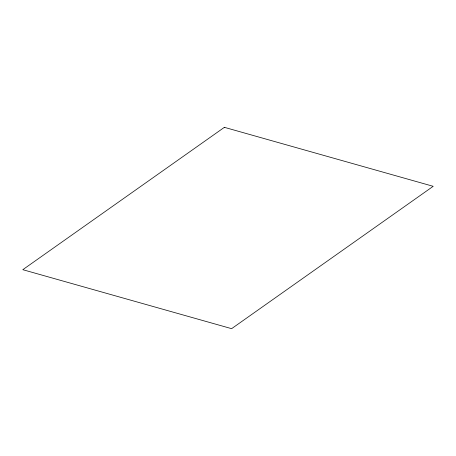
<?xml version="1.0" encoding="UTF-8"?>
<svg xmlns="http://www.w3.org/2000/svg" width="456" height="456" viewBox="0 0 456 456"><rect width="100%" height="100%" fill="white"/><g stroke="black" fill="none" stroke-linecap="round" stroke-linejoin="round"><path stroke-width="0.68" d="M224.386 127.332L22.8 269.69L231.614 328.668L433.2 186.31L224.386 127.332"/></g></svg>
